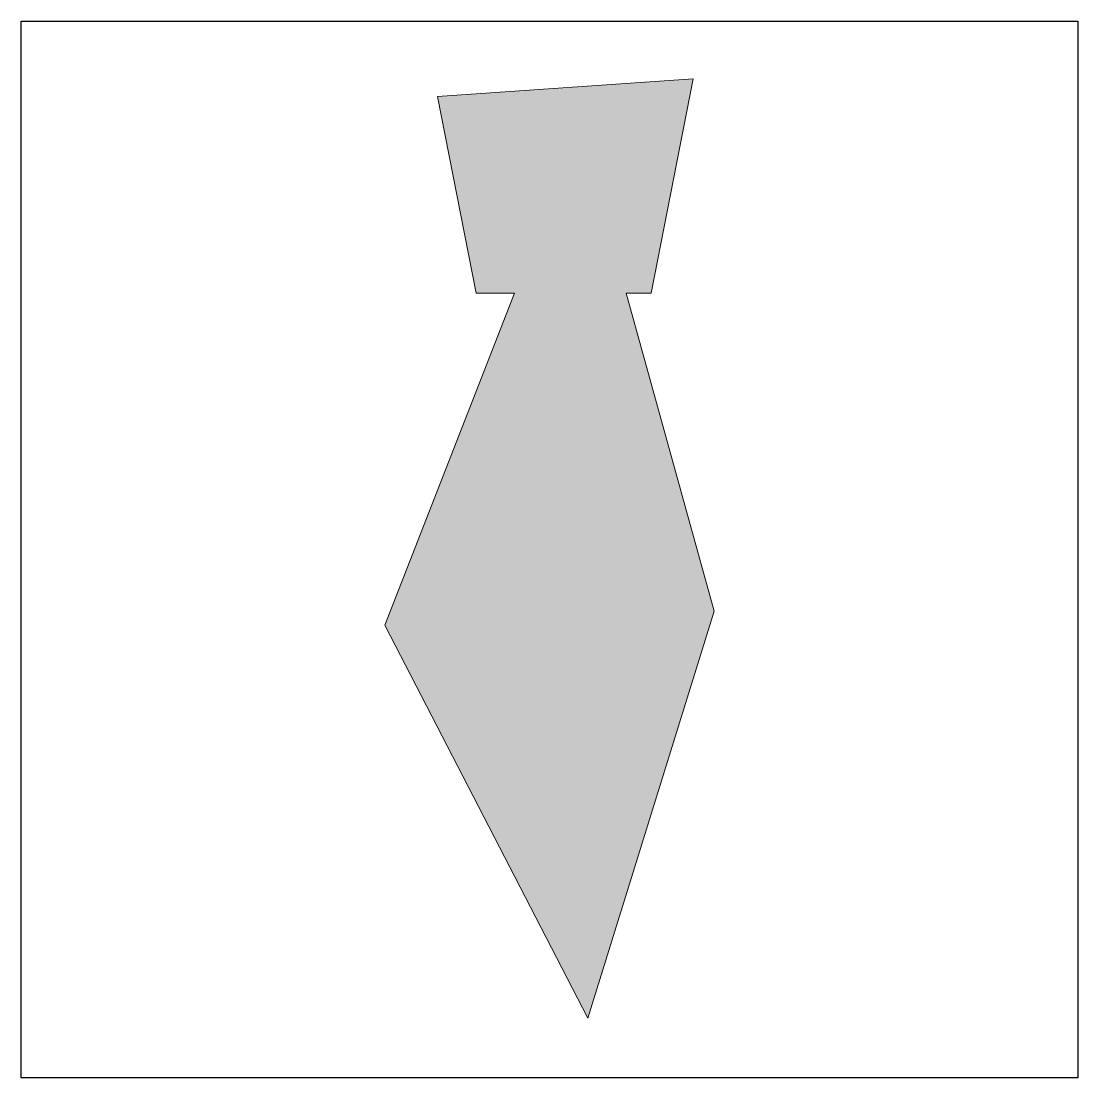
# Model space of a CAD drawing. Header units: inches. Extents: x 0 to 114, y 0 to 114.
import ezdxf

# ---------------------------------------------------------------- set-up
doc = ezdxf.new("R2010")
doc.units = ezdxf.units.IN
doc.header["$MEASUREMENT"] = 0
doc.layers.add('Image Background', color=7, linetype='Continuous')
doc.layers.add('Layer 1', color=7, linetype='Continuous')
picture_1 = doc.add_image_def('image1.png', size_in_pixel=(1350, 1350))

msp = doc.modelspace()

# ---------------------------------------------------------------- hatches: boundary and pattern name
at = {"layer": 'Layer 1', "true_color": 0x94a0ca}
h = msp.add_hatch(color=253, dxfattribs=at)
h.dxf.hatch_style = 2
h.paths.add_polyline_path([(68.13, 84.87), (72.68, 108.05), (45.03, 106.16), (49.2, 84.87), (53.38, 84.87), (39.35, 48.97), (61.31, 6.45), (74.95, 50.49), (65.45, 84.87)])

# ---------------------------------------------------------------- linework, layer by layer
at = {"layer": 'Layer 1', "lineweight": 0}
msp.add_lwpolyline([(68.13, 84.87), (72.68, 108.05), (45.03, 106.16), (49.2, 84.87), (53.38, 84.87), (39.35, 48.97), (61.31, 6.45), (74.95, 50.49), (65.45, 84.87), (68.13, 84.87)], dxfattribs=at)

# ---------------------------------------------------------------- pictures from other files: only their frames are drawn
at = {"layer": 'Image Background'}
image = msp.add_image(picture_1, insert=(0, 0), size_in_units=(114.3, 114.3), dxfattribs=at)

doc.saveas('drawing.dxf')
